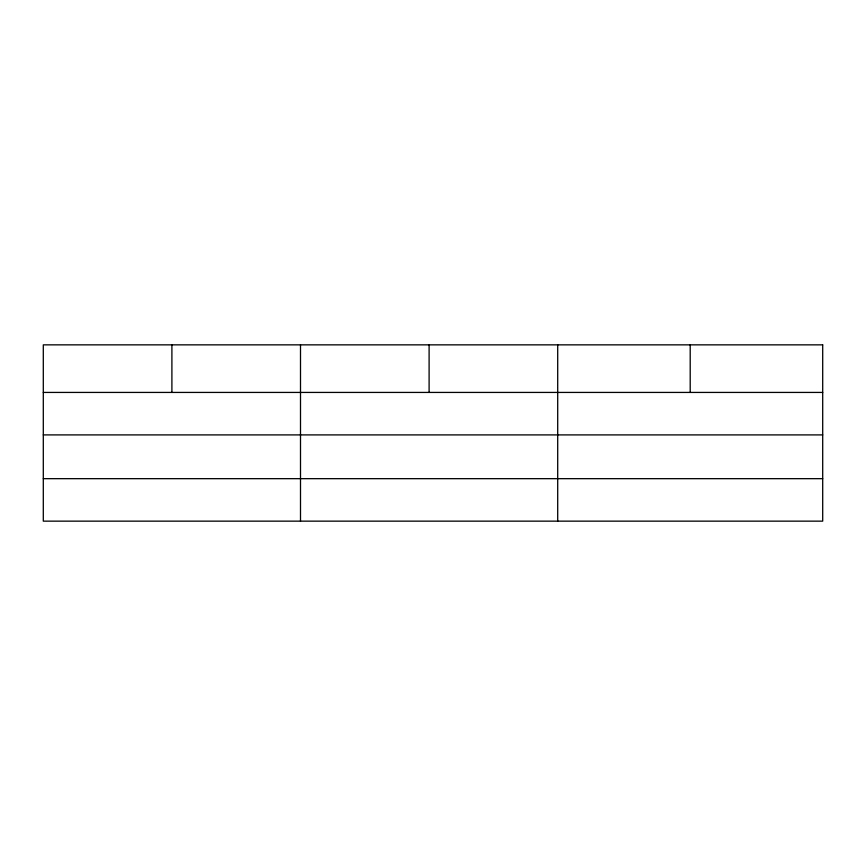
<?xml version="1.0" encoding="UTF-8"?>
<svg xmlns="http://www.w3.org/2000/svg" width="866" height="866" viewBox="0 0 866 866"><rect width="100%" height="100%" fill="white"/><g stroke="black" fill="none" stroke-linecap="round" stroke-linejoin="round"><path stroke-width="1.3" d="M43.3 392.428L822.7 392.428M43.3 434.905L822.7 434.905M43.3 478.671L822.7 478.671M690.202 344.852L690.202 392.428M557.704 344.852L557.704 521.148M429.103 344.852L429.103 392.428M300.502 344.852L300.502 521.148M171.901 344.852L171.901 392.428M822.7 344.852L43.3 344.852L43.3 521.148L822.7 521.148L822.7 344.852"/></g></svg>
